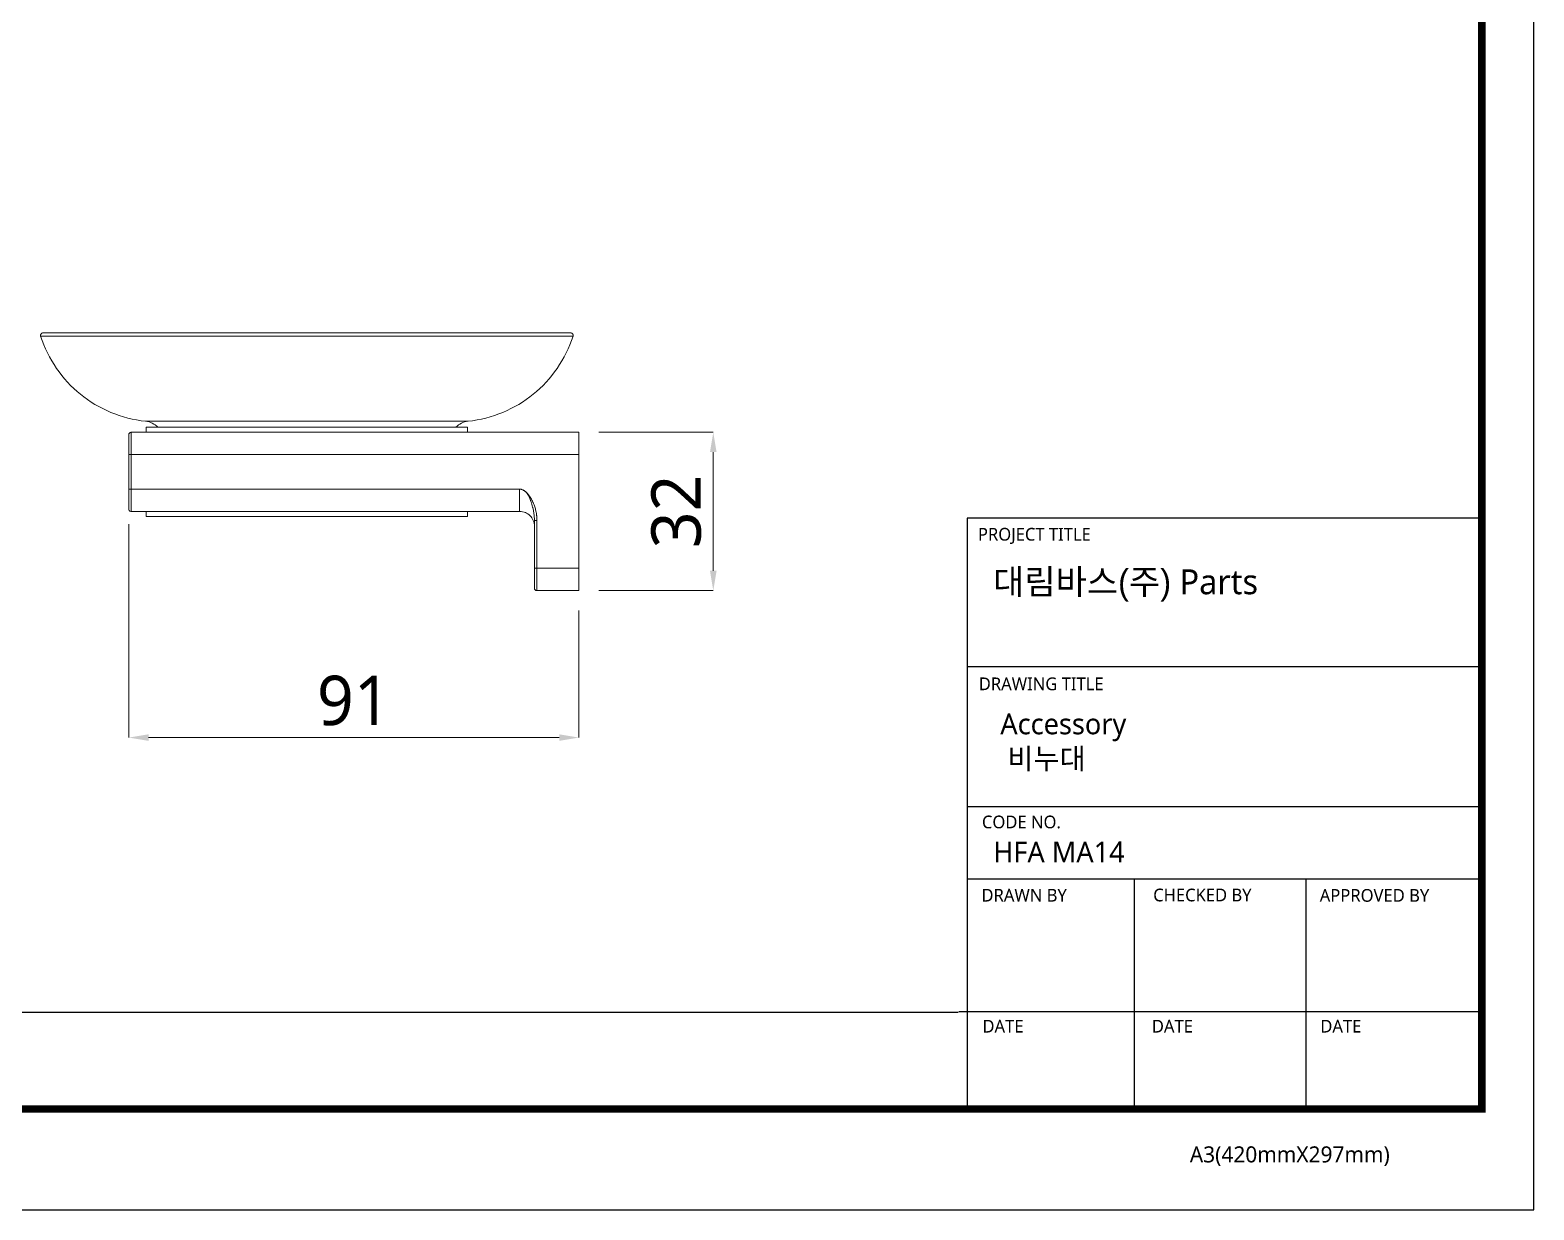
# Model space of a CAD drawing. Extents: x 16296680691 to 16296681342, y -37409617314 to -37409616837.
# Drawn here: x 16296681037.9 to 16296681341.9, y -37409617314.5 to -37409617076 of the extents above; entities that cross this region are included whole.
import ezdxf

# ---------------------------------------------------------------- set-up
doc = ezdxf.new("R2010")
doc.units = 0
doc.header["$LTSCALE"] = 10
doc.header["$MEASUREMENT"] = 0
doc.header["$PDMODE"] = 3
doc.header["$PDSIZE"] = -10
doc.layers.get('0').update_dxf_attribs({"linetype": 'CONTINUOUS'})
doc.layers.get('DEFPOINTS').update_dxf_attribs({"linetype": 'CONTINUOUS'})
doc.layers.add('02___PRT_ALL_AXES', color=7, linetype='CONTINUOUS')
doc.styles.add('Daelim Dimension', font='NanumGothic.ttf')
doc.dimstyles.new('DEFAULT', dxfattribs={"dimscale": 2, "dimtxt": 2, "dimasz": 2, "dimexe": 0, "dimexo": 2, "dimgap": 1, "dimtad": 1, "dimdec": 1, "dimzin": 9, "dimdsep": 46, "dimtxsty": 'Daelim Dimension', "dimcen": 0.5, "dimclrd": 252, "dimclre": 252, "dimclrt": 3, "dimadec": 1, "dimazin": 0, "dimtfac": 1, "dimtdec": 1, "dimtix": 1, "dimtmove": 0, "dimatfit": 3, "dimfxl": 0, "dimtolj": 1, "dimtzin": 1, "dimlwd": 9, "dimlwe": 9, "dimarcsym": 0})

# ---------------------------------------------------------------- blocks, each defined once
blk = doc.blocks.new('*D2')
at = {"color": 5, "lineweight": 9}
for p, q in [((16296681152.88699, -37409617157.29316), (16296681176.0324, -37409617157.29316)), ((16296681176.0324, -37409617161.29316), (16296681176.0324, -37409617185.29314)), ((16296681152.88699, -37409617189.29314), (16296681176.0324, -37409617189.29314))]:
    blk.add_line(p, q, dxfattribs=at)
at = {"color": 5}
for points in [[(16296681175.36573, -37409617161.29316), (16296681176.69906, -37409617161.29316), (16296681176.0324, -37409617157.29316)], [(16296681175.36573, -37409617185.29314), (16296681176.69906, -37409617185.29314), (16296681176.0324, -37409617189.29314)]]:
    blk.add_solid(points, dxfattribs=at)
at = {"layer": 'DEFPOINTS', "color": 0}
for p in [(16296681148.88699, -37409617157.29316), (16296681148.88699, -37409617189.29314), (16296681176.0324, -37409617189.29314)]:
    blk.add_point(p, dxfattribs=at)
at = {"color": 7, "insert": (16296681168.58174, -37409617173.29314), "char_height": 10, "attachment_point": 5, "rotation": 90, "style": 'Daelim Dimension'}
blk.add_mtext('\\A1;32', dxfattribs=at)
blk = doc.blocks.new('*D3')
at = {"color": 5, "lineweight": 9}
for p, q in [((16296681057.88714, -37409617175.889793), (16296681057.88714, -37409617219.008263)), ((16296681148.887119, -37409617193.293121), (16296681148.887119, -37409617219.008263)), ((16296681061.88714, -37409617219.008263), (16296681144.887119, -37409617219.008263))]:
    blk.add_line(p, q, dxfattribs=at)
at = {"color": 5}
for points in [[(16296681061.88714, -37409617218.341591), (16296681061.88714, -37409617219.674919), (16296681057.88714, -37409617219.008263)], [(16296681144.887119, -37409617218.341591), (16296681144.887119, -37409617219.674919), (16296681148.887119, -37409617219.008263)]]:
    blk.add_solid(points, dxfattribs=at)
at = {"layer": 'DEFPOINTS', "color": 0}
for p in [(16296681057.88714, -37409617171.889793), (16296681148.887119, -37409617189.293121), (16296681148.887119, -37409617219.008263)]:
    blk.add_point(p, dxfattribs=at)
at = {"color": 7, "insert": (16296681103.387131, -37409617211.564774), "char_height": 10, "attachment_point": 5, "style": 'Daelim Dimension'}
blk.add_mtext('\\A1;91', dxfattribs=at)

msp = doc.modelspace()

# ---------------------------------------------------------------- linework, layer by layer
at = {"color": 5, "ltscale": 40}
for p, q in [((16296681331.36837, -37409617174.664879), (16296681227.32527, -37409617174.664879)), ((16296681331.36837, -37409617204.737877), (16296681227.32527, -37409617204.737877)), ((16296681331.36837, -37409617204.737877), (16296681227.32527, -37409617204.737877)), ((16296681331.36837, -37409617233.027573), (16296681227.32527, -37409617233.027573)), ((16296681331.36837, -37409617233.027573), (16296681227.32527, -37409617233.027573)), ((16296681331.36837, -37409617247.618233), (16296681227.32527, -37409617247.618233)), ((16296681331.36837, -37409617247.618233), (16296681227.32527, -37409617247.618233)), ((16296681261.11937, -37409617247.618233), (16296681261.11937, -37409617294.065208)), ((16296681295.80192, -37409617247.618233), (16296681295.80192, -37409617294.065208)), ((16296681331.36837, -37409617274.448868), (16296681225.680719, -37409617274.448868)), ((16296681331.36837, -37409617274.448868), (16296681228.13587, -37409617274.448868)), ((16296681331.36837, -37409617294.065208), (16296681242.203159, -37409617294.065208))]:
    msp.add_line(p, q, dxfattribs=at)
at = {"color": 5, "ltscale": 0.5}
msp.add_line((16296681227.32527, -37409617174.664879), (16296681227.32527, -37409617294.69455), dxfattribs=at)
at = {"color": 5}
msp.add_line((16296680701.36825, -37409617274.523277), (16296681225.555531, -37409617274.523277), dxfattribs=at)
at = {"ltscale": 0.5}
msp.add_lwpolyline([(16296680690.900061, -37409617314.490173), (16296681341.900061, -37409617314.490173), (16296681341.900061, -37409616837.490173), (16296680690.900061, -37409616837.490173)], close=True, dxfattribs=at)
at = {"color": 5, "linetype": 'ByBlock', "lineweight": 200, "const_width": 1.5}
msp.add_lwpolyline([(16296680701.36825, -37409617294.065437), (16296681331.36825, -37409617294.065437), (16296681331.36825, -37409616848.565437), (16296680701.36825, -37409616848.565437)], close=True, dxfattribs=at)
at = {"color": 7, "lineweight": 5}
for points in [[(16296681040.159389, -37409617137.401382), (16296681040.101509, -37409617137.504356), (16296681040.069691, -37409617137.61644), (16296681040.06473, -37409617137.732819), (16296681040.08742, -37409617137.848701)], [(16296681147.686939, -37409617137.848778), (16296681040.08724, -37409617137.848778)], [(16296681040.56332, -37409617137.195709), (16296681040.44598, -37409617137.209641), (16296681040.336611, -37409617137.249992), (16296681040.23962, -37409617137.314629), (16296681040.159389, -37409617137.401382)], [(16296681147.21093, -37409617137.195709), (16296681040.563391, -37409617137.195709)], [(16296681147.211069, -37409617137.195534), (16296681147.32836, -37409617137.209511), (16296681147.437651, -37409617137.249947), (16296681147.53463, -37409617137.314598), (16296681147.615009, -37409617137.401207)], [(16296681147.615009, -37409617137.401207), (16296681147.67288, -37409617137.504204), (16296681147.7047, -37409617137.61631), (16296681147.70966, -37409617137.732803), (16296681147.68697, -37409617137.848877)], [(16296681126.473351, -37409617155.061577), (16296681061.300831, -37409617155.061577)], [(16296681063.792919, -37409617156.291222), (16296681063.536261, -37409617156.043007), (16296681063.26018, -37409617155.819962), (16296681062.966539, -37409617155.622993), (16296681062.65724, -37409617155.453018), (16296681062.33415, -37409617155.310959), (16296681061.999149, -37409617155.197731), (16296681061.65411, -37409617155.11425), (16296681061.3009, -37409617155.06144)], [(16296681061.387159, -37409617157.293137), (16296681061.387159, -37409617156.293022)], [(16296681126.473351, -37409617155.061577), (16296681126.12026, -37409617155.114288), (16296681125.775299, -37409617155.197723), (16296681125.44035, -37409617155.310944), (16296681125.11727, -37409617155.453033), (16296681124.807961, -37409617155.623039), (16296681124.51428, -37409617155.820053), (16296681124.23811, -37409617156.043137), (16296681123.981331, -37409617156.291359)], [(16296681126.387131, -37409617157.293137), (16296681126.387131, -37409617156.293022)], [(16296681057.88714, -37409617172.793137), (16296681057.88714, -37409617157.79303)], [(16296681058.387131, -37409617157.293137), (16296681058.28635, -37409617157.303307), (16296681058.19249, -37409617157.332458), (16296681058.10758, -37409617157.378571), (16296681058.033609, -37409617157.439636), (16296681057.97258, -37409617157.513634), (16296681057.92651, -37409617157.598541), (16296681057.8974, -37409617157.692337), (16296681057.887251, -37409617157.79303)], [(16296681058.387131, -37409617157.293137), (16296681148.88698, -37409617157.293137)], [(16296681058.387131, -37409617173.293137), (16296681058.387131, -37409617157.293251)], [(16296681148.887119, -37409617189.293121), (16296681148.887119, -37409617157.293007)], [(16296681057.88714, -37409617161.793137), (16296681148.88723, -37409617161.793137)], [(16296681057.88714, -37409617168.793137), (16296681136.88714, -37409617168.793137)], [(16296681136.88714, -37409617168.793137), (16296681136.88714, -37409617173.293167)], [(16296681136.88714, -37409617168.793137), (16296681136.907949, -37409617168.793137), (16296681136.92877, -37409617168.793488), (16296681136.949579, -37409617168.794197), (16296681136.970039, -37409617168.794899), (16296681136.99086, -37409617168.79631), (16296681137.011669, -37409617168.797722), (16296681137.03248, -37409617168.799477), (16296681137.05294, -37409617168.801613), (16296681137.073759, -37409617168.80407), (16296681137.094219, -37409617168.807243)], [(16296681139.887159, -37409617175.137421), (16296681139.88434, -37409617174.909523), (16296681139.876221, -37409617174.678101), (16296681139.86282, -37409617174.447739), (16296681139.843769, -37409617174.218437), (16296681139.819071, -37409617173.989479), (16296681139.78838, -37409617173.756653), (16296681139.75205, -37409617173.519577), (16296681139.71501, -37409617173.309677), (16296681139.666679, -37409617173.064148), (16296681139.61058, -37409617172.806267), (16296681139.545321, -37409617172.532158), (16296681139.516741, -37409617172.417847), (16296681139.441959, -37409617172.134216), (16296681139.35799, -37409617171.834717), (16296681139.269091, -37409617171.539787), (16296681139.265921, -37409617171.529556), (16296681139.186541, -37409617171.282257), (16296681139.11105, -37409617171.062134), (16296681139.037319, -37409617170.861397), (16296681138.963591, -37409617170.675484), (16296681138.906441, -37409617170.541428), (16296681138.834829, -37409617170.384453), (16296681138.76321, -37409617170.239098), (16296681138.690889, -37409617170.103638), (16296681138.617161, -37409617169.977341), (16296681138.542021, -37409617169.858452), (16296681138.501801, -37409617169.798843), (16296681138.42384, -37409617169.690529), (16296681138.34411, -37409617169.588577), (16296681138.26227, -37409617169.492622), (16296681138.18289, -37409617169.407249), (16296681138.09893, -37409617169.324348), (16296681138.013559, -37409617169.247803), (16296681137.92713, -37409617169.177238), (16296681137.885151, -37409617169.145126), (16296681137.79801, -37409617169.084106), (16296681137.71052, -37409617169.029083), (16296681137.622681, -37409617168.980392), (16296681137.534491, -37409617168.937714), (16296681137.45335, -37409617168.90313), (16296681137.36339, -37409617168.870667), (16296681137.273081, -37409617168.843857), (16296681137.183121, -37409617168.823051), (16296681137.09387, -37409617168.807533)], [(16296681140.38715, -37409617175.137421), (16296681140.382919, -37409617174.890121), (16296681140.373751, -37409617174.644943), (16296681140.359989, -37409617174.412819), (16296681140.34129, -37409617174.191269), (16296681140.33494, -37409617174.127769), (16296681140.309191, -37409617173.907639), (16296681140.27779, -37409617173.68856), (16296681140.240749, -37409617173.470901), (16296681140.19842, -37409617173.254997), (16296681140.182899, -37409617173.183029), (16296681140.133511, -37409617172.969254), (16296681140.078119, -37409617172.757233), (16296681140.017799, -37409617172.547684), (16296681139.952181, -37409617172.340248), (16296681139.881269, -37409617172.134567), (16296681139.80401, -37409617171.928909), (16296681139.72076, -37409617171.723244), (16296681139.6315, -37409617171.51757), (16296681139.605049, -37409617171.459007), (16296681139.587049, -37409617171.419853), (16296681139.488979, -37409617171.21524), (16296681139.38632, -37409617171.013802), (16296681139.27873, -37409617170.815193), (16296681139.166189, -37409617170.620102), (16296681139.05612, -37409617170.439133), (16296681138.948879, -37409617170.273666), (16296681138.84269, -37409617170.119164), (16296681138.737209, -37409617169.974518), (16296681138.631029, -37409617169.83905), (16296681138.520611, -37409617169.706757), (16296681138.417589, -37409617169.59211), (16296681138.31529, -37409617169.486267), (16296681138.2472, -37409617169.419952), (16296681138.149839, -37409617169.331413), (16296681138.053169, -37409617169.250618), (16296681137.956511, -37409617169.177238), (16296681137.93429, -37409617169.161011), (16296681137.83728, -37409617169.095398), (16296681137.74061, -37409617169.036484), (16296681137.64431, -37409617168.984268), (16296681137.54941, -37409617168.938759), (16296681137.455219, -37409617168.899963), (16296681137.362789, -37409617168.8675), (16296681137.27177, -37409617168.841393), (16296681137.182171, -37409617168.821289), (16296681137.09433, -37409617168.807167)], [(16296681057.88714, -37409617172.793137), (16296681057.89731, -37409617172.893929), (16296681057.926451, -37409617172.987778), (16296681057.97257, -37409617173.072693), (16296681058.03363, -37409617173.146667), (16296681058.10763, -37409617173.207703), (16296681058.192539, -37409617173.253761), (16296681058.286341, -37409617173.282883), (16296681058.38703, -37409617173.29303)], [(16296681058.387131, -37409617173.293137), (16296681136.887251, -37409617173.293137)], [(16296681061.387159, -37409617174.293114), (16296681061.387159, -37409617173.292992)], [(16296681126.387131, -37409617174.293114), (16296681126.387131, -37409617173.292992)], [(16296681139.887159, -37409617176.293121), (16296681139.87167, -37409617175.986366), (16296681139.82622, -37409617175.688477), (16296681139.7523, -37409617175.400963), (16296681139.651421, -37409617175.12532), (16296681139.525101, -37409617174.863083), (16296681139.37484, -37409617174.615723), (16296681139.202141, -37409617174.384773), (16296681139.00852, -37409617174.171738), (16296681138.79549, -37409617173.978119), (16296681138.564541, -37409617173.80542), (16296681138.31719, -37409617173.655159), (16296681138.054939, -37409617173.528839), (16296681137.779301, -37409617173.427963), (16296681137.491791, -37409617173.354042), (16296681137.193899, -37409617173.308594), (16296681136.88714, -37409617173.293098)], [(16296681139.887159, -37409617188.793129), (16296681139.887159, -37409617175.137459)], [(16296681140.38715, -37409617175.137421), (16296681139.88727, -37409617175.137421)], [(16296681140.38715, -37409617175.137421), (16296681140.38715, -37409617189.292976)], [(16296681139.887159, -37409617184.793121), (16296681148.88723, -37409617184.793121)], [(16296681139.887159, -37409617188.793129), (16296681139.897329, -37409617188.893921), (16296681139.92647, -37409617188.98777), (16296681139.972589, -37409617189.072693), (16296681140.033649, -37409617189.14666), (16296681140.107651, -37409617189.20768), (16296681140.19256, -37409617189.253754), (16296681140.28636, -37409617189.282867), (16296681140.387051, -37409617189.293007)], [(16296681140.38715, -37409617189.293121), (16296681148.88698, -37409617189.293121)]]:
    msp.add_lwpolyline(points, dxfattribs=at)
at = {"layer": '02___PRT_ALL_AXES', "color": 7, "lineweight": 5}
for points in [[(16296681040.087351, -37409617137.848778), (16296681040.387159, -37409617138.725388), (16296681040.71726, -37409617139.585716), (16296681041.076969, -37409617140.429222), (16296681041.465599, -37409617141.255333), (16296681041.882469, -37409617142.063477), (16296681042.32688, -37409617142.853127), (16296681042.798161, -37409617143.623703), (16296681043.29561, -37409617144.374657), (16296681043.81855, -37409617145.105431), (16296681044.366289, -37409617145.815468), (16296681044.93815, -37409617146.504204), (16296681045.53343, -37409617147.171097), (16296681046.151449, -37409617147.815567), (16296681046.791531, -37409617148.437088), (16296681047.452971, -37409617149.035072), (16296681048.13509, -37409617149.608971), (16296681048.83721, -37409617150.158241), (16296681049.55863, -37409617150.682297), (16296681050.29867, -37409617151.180618), (16296681051.056641, -37409617151.652634), (16296681051.83185, -37409617152.097763), (16296681052.623631, -37409617152.515457), (16296681053.431271, -37409617152.90519), (16296681054.254101, -37409617153.266373), (16296681055.091431, -37409617153.598457), (16296681055.94256, -37409617153.900887), (16296681056.806829, -37409617154.173111), (16296681057.683519, -37409617154.414558), (16296681058.57197, -37409617154.62468), (16296681059.471479, -37409617154.802917), (16296681060.381359, -37409617154.948723), (16296681061.30094, -37409617155.061508)], [(16296681126.473351, -37409617155.061577), (16296681127.392929, -37409617154.948776), (16296681128.302811, -37409617154.802994), (16296681129.20232, -37409617154.624748), (16296681130.090759, -37409617154.414627), (16296681130.967461, -37409617154.17318), (16296681131.83172, -37409617153.900963), (16296681132.682859, -37409617153.598534), (16296681133.520189, -37409617153.266449), (16296681134.343019, -37409617152.905273), (16296681135.15066, -37409617152.515533), (16296681135.94243, -37409617152.097832), (16296681136.717649, -37409617151.652687), (16296681137.47562, -37409617151.180687), (16296681138.21566, -37409617150.682381), (16296681138.93708, -37409617150.15831), (16296681139.639191, -37409617149.609047), (16296681140.32132, -37409617149.035141), (16296681140.982759, -37409617148.437157), (16296681141.622829, -37409617147.815643), (16296681142.24086, -37409617147.171173), (16296681142.83614, -37409617146.50428), (16296681143.408001, -37409617145.815536), (16296681143.95574, -37409617145.105499), (16296681144.47868, -37409617144.374733), (16296681144.97613, -37409617143.623772), (16296681145.447411, -37409617142.853203), (16296681145.891821, -37409617142.063553), (16296681146.308689, -37409617141.255386), (16296681146.697321, -37409617140.429291), (16296681147.05703, -37409617139.585793), (16296681147.387131, -37409617138.725456), (16296681147.686939, -37409617137.848846)], [(16296681061.387159, -37409617156.293129), (16296681126.387171, -37409617156.293129)], [(16296681061.387159, -37409617174.293114), (16296681126.387171, -37409617174.293114)]]:
    msp.add_lwpolyline(points, dxfattribs=at)

# ---------------------------------------------------------------- texts
at = {"color": 5, "ltscale": 40, "style": 'Daelim Dimension'}
for s, height, p in [('PROJECT TITLE', 2.56901127, (16296681229.52783, -37409617179.193359)), ('DRAWING TITLE', 2.56901127, (16296681229.692539, -37409617209.429237)), ('CODE NO.', 2.5690113, (16296681230.336781, -37409617237.351227)), ('DRAWN BY', 2.5690113, (16296681230.23604, -37409617252.159622)), ('CHECKED BY', 2.5690113, (16296681264.946211, -37409617252.114059)), ('APPROVED BY', 2.56901127, (16296681298.609591, -37409617252.197037)), ('DATE', 2.5690113, (16296681230.436689, -37409617278.637619)), ('DATE', 2.5690113, (16296681264.673031, -37409617278.637619)), ('DATE', 2.5690113, (16296681298.72773, -37409617278.637619)), ('A3(420mmX297mm)', 3.24237133, (16296681272.35331, -37409617304.881157))]:
    msp.add_text(s, height=height, dxfattribs=at).set_placement(p)
at = {"attachment_point": 1, "style": 'Daelim Dimension'}
for s, insert, char_height, width in [('{\\fGulim|b0|i0|c129|p50;대림바스(주)} Parts', (16296681232.58354, -37409617184.995193), 5.03600079, 80.93992813), (' Accessory\\P  비누대', (16296681232.627979, -37409617214.141632), 4.2041236, 70.7511006), ('HFA MA14', (16296681232.627979, -37409617240.033043), 4.2041236, 70.7511006)]:
    msp.add_mtext(s, dxfattribs=dict(at, insert=insert, char_height=char_height, width=width))

# ---------------------------------------------------------------- dimensions: what is measured, and where the dimension line sits
at = {"color": 7}
dim = msp.add_linear_dim(base=(16296681176.0324, -37409617189.293137), p1=(16296681148.88698, -37409617157.293137), p2=(16296681148.88698, -37409617189.293121), angle=90, dimstyle='DEFAULT', override={"dimtxt": 5, "dimclrd": 5, "dimclre": 5, "dimclrt": 7}, dxfattribs=at)
dim.commit()
dim.dimension.update_dxf_attribs({"geometry": '*D2', "text_midpoint": (16296681168.581739, -37409617173.293137)})
dim = msp.add_linear_dim(base=(16296681148.887119, -37409617219.008263), p1=(16296681057.88714, -37409617171.889793), p2=(16296681148.887119, -37409617189.293121), dimstyle='DEFAULT', override={"dimtxt": 5, "dimclrd": 5, "dimclre": 5, "dimclrt": 7}, dxfattribs=at)
dim.commit()
dim.dimension.update_dxf_attribs({"geometry": '*D3', "text_midpoint": (16296681103.387131, -37409617211.564774)})

doc.saveas('drawing.dxf')
